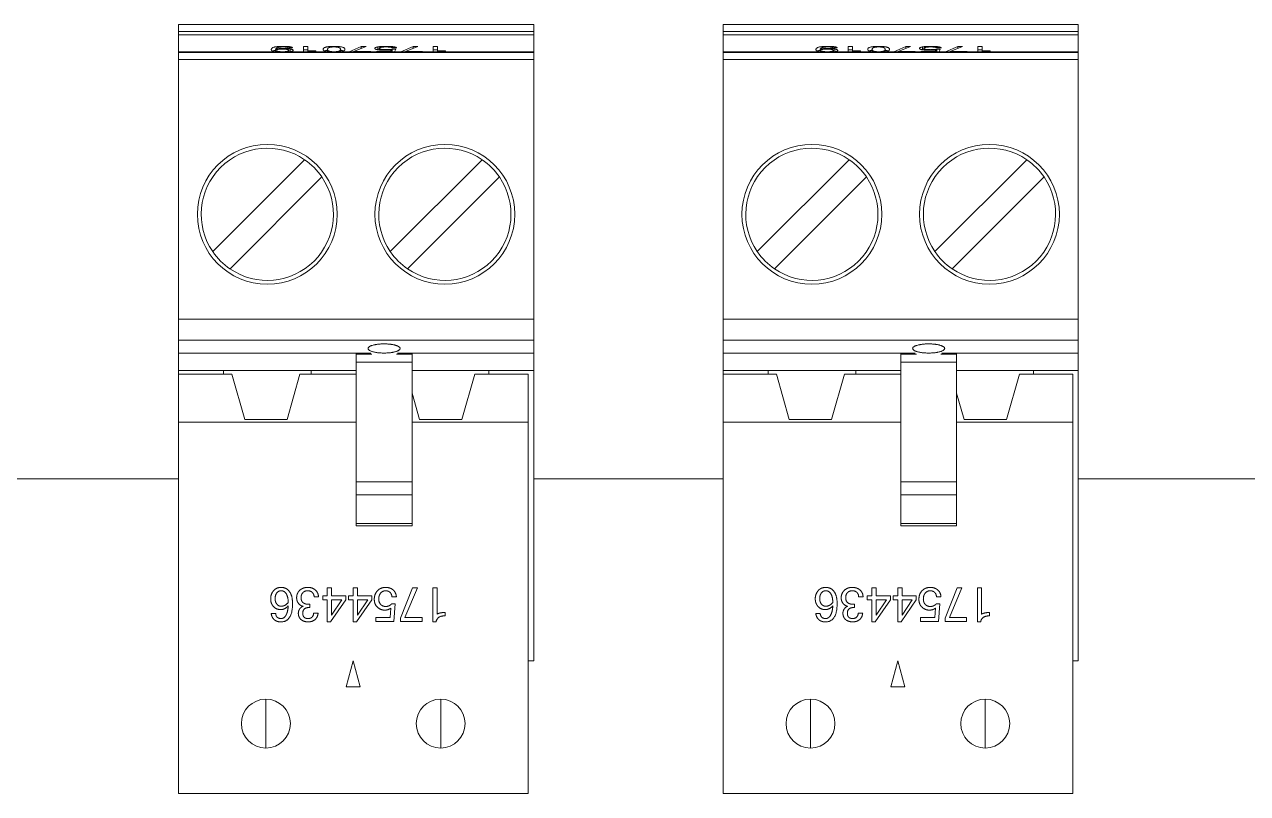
# Model space of a CAD drawing. Header units: millimetres. Extents: x -118 to 1430, y 370 to 641.
# Drawn here: x -5.61 to 29.37, y 544.57 to 566.57 of the extents above; entities that cross this region are included whole.
import ezdxf

# ---------------------------------------------------------------- set-up
doc = ezdxf.new("R2010")
doc.units = ezdxf.units.MM
doc.layers.add('TANGENT EDGES', color=7, linetype='Continuous', lineweight=0)
doc.layers.add('VISIBLE', color=7, linetype='Continuous', lineweight=0)

msp = doc.modelspace()

# ---------------------------------------------------------------- linework, layer by layer
at = {"layer": 'TANGENT EDGES'}
for p, q in [((-1.208, 566.37), (8.952, 566.37)), ((14.37, 566.37), (24.53, 566.37)), ((-1.208, 565.766), (8.952, 565.766)), ((1.627, 565.804), (1.627, 565.79)), ((1.785, 565.944), (1.785, 565.927)), ((1.789, 565.883), (1.789, 565.866)), ((1.898, 565.8), (1.898, 565.79)), ((1.967, 565.934), (1.967, 565.903)), ((1.99, 565.868), (1.99, 565.79)), ((3.104, 565.805), (3.104, 565.79)), ((3.242, 565.944), (3.242, 565.927)), ((3.378, 565.805), (3.378, 565.79)), ((4.496, 565.927), (4.496, 565.846)), ((4.591, 565.859), (4.591, 565.835)), ((4.733, 565.944), (4.733, 565.927)), ((4.736, 565.849), (4.736, 565.831)), ((4.94, 565.932), (4.94, 565.898)), ((14.37, 565.766), (24.53, 565.766)), ((17.205, 565.804), (17.205, 565.79)), ((17.363, 565.944), (17.363, 565.927)), ((17.367, 565.883), (17.367, 565.866)), ((17.476, 565.8), (17.476, 565.79)), ((17.545, 565.934), (17.545, 565.903)), ((17.568, 565.868), (17.568, 565.79)), ((18.682, 565.805), (18.682, 565.79)), ((18.82, 565.944), (18.82, 565.927)), ((18.956, 565.805), (18.956, 565.79)), ((20.074, 565.927), (20.074, 565.846)), ((20.169, 565.859), (20.169, 565.835)), ((20.311, 565.944), (20.311, 565.927)), ((20.314, 565.849), (20.314, 565.831)), ((20.518, 565.932), (20.518, 565.898)), ((8.952, 565.566), (-1.208, 565.566)), ((24.53, 565.566), (14.37, 565.566)), ((-1.208, 558.14), (8.952, 558.14)), ((14.37, 558.14), (24.53, 558.14)), ((3.872, 557.138), (4.32, 557.138)), ((5.025, 557.138), (5.472, 557.138)), ((19.45, 557.138), (19.898, 557.138)), ((20.602, 557.138), (21.05, 557.138)), ((3.872, 553.115), (5.472, 553.115)), ((19.45, 553.115), (21.05, 553.115)), ((3.872, 552.294), (5.472, 552.294)), ((19.45, 552.294), (21.05, 552.294)), ((1.292, 547.27), (1.292, 545.87)), ((6.292, 545.87), (6.292, 547.27)), ((16.87, 547.27), (16.87, 545.87)), ((21.87, 545.87), (21.87, 547.27))]:
    msp.add_line(p, q, dxfattribs=at)
for centre, start, end in [((1.292, 546.57), 90, 270), ((1.292, 546.57), 270, 90), ((6.292, 546.57), 90, 270), ((6.292, 546.57), 270, 90), ((16.87, 546.57), 90, 270), ((16.87, 546.57), 270, 90), ((21.87, 546.57), 90, 270), ((21.87, 546.57), 270, 90)]:
    msp.add_arc(centre, 0.7, start, end, dxfattribs=at)
at = {"layer": 'VISIBLE'}
for p, q in [((-1.208, 566.37), (-1.208, 566.57)), ((-1.208, 566.57), (8.952, 566.57)), ((8.952, 566.37), (8.952, 566.57)), ((14.37, 566.37), (14.37, 566.57)), ((14.37, 566.57), (24.53, 566.57)), ((24.53, 566.37), (24.53, 566.57)), ((-1.208, 566.27), (-1.208, 566.37)), ((-1.208, 566.27), (-1.208, 565.79)), ((-1.208, 566.27), (8.952, 566.27)), ((8.952, 566.27), (8.952, 566.37)), ((8.952, 566.27), (8.952, 565.79)), ((14.37, 566.27), (14.37, 566.37)), ((14.37, 566.27), (14.37, 565.79)), ((14.37, 566.27), (24.53, 566.27)), ((24.53, 566.27), (24.53, 566.37)), ((24.53, 566.27), (24.53, 565.79)), ((8.952, 565.79), (-1.208, 565.79)), ((-1.208, 565.766), (-1.208, 565.79)), ((-1.208, 565.766), (-1.208, 565.566)), ((1.547, 565.79), (1.533, 565.793)), ((1.57, 565.848), (1.57, 565.79)), ((1.572, 565.865), (1.572, 565.849)), ((2.057, 565.903), (1.93, 565.903)), ((1.946, 565.828), (1.946, 565.79)), ((2.371, 565.79), (2.371, 565.941)), ((2.371, 565.941), (2.493, 565.941)), ((2.493, 565.843), (2.371, 565.843)), ((2.493, 565.941), (2.493, 565.811)), ((2.493, 565.811), (2.493, 565.79)), ((2.723, 565.819), (2.723, 565.803)), ((3.058, 565.858), (3.058, 565.79)), ((3.425, 565.858), (3.425, 565.79)), ((3.672, 565.79), (4.02, 565.941)), ((3.672, 565.79), (3.672, 565.79)), ((4.157, 565.941), (3.801, 565.795)), ((3.801, 565.795), (3.801, 565.79)), ((3.801, 565.795), (4.29, 565.795)), ((4.02, 565.941), (4.02, 565.885)), ((4.02, 565.941), (4.157, 565.941)), ((4.29, 565.795), (4.29, 565.79)), ((4.453, 565.79), (4.453, 565.795)), ((4.453, 565.795), (4.86, 565.795)), ((4.535, 565.887), (4.535, 565.84)), ((4.86, 565.795), (4.881, 565.841)), ((4.86, 565.795), (4.86, 565.79)), ((4.881, 565.841), (4.881, 565.79)), ((4.909, 565.863), (4.909, 565.79)), ((4.909, 565.863), (5.005, 565.863)), ((5.04, 565.898), (4.913, 565.898)), ((5.005, 565.863), (4.972, 565.79)), ((5.156, 565.79), (5.503, 565.941)), ((5.156, 565.79), (5.156, 565.79)), ((5.64, 565.941), (5.284, 565.795)), ((5.284, 565.795), (5.773, 565.795)), ((5.284, 565.795), (5.284, 565.79)), ((5.503, 565.941), (5.503, 565.885)), ((5.503, 565.941), (5.64, 565.941)), ((5.773, 565.795), (5.773, 565.79)), ((6.079, 565.941), (6.202, 565.941)), ((6.079, 565.79), (6.079, 565.941)), ((6.202, 565.843), (6.079, 565.843)), ((6.202, 565.941), (6.202, 565.811)), ((6.202, 565.811), (6.202, 565.79)), ((6.431, 565.819), (6.431, 565.803)), ((8.952, 565.766), (8.952, 565.79)), ((8.952, 565.766), (8.952, 565.566)), ((24.53, 565.79), (14.37, 565.79)), ((14.37, 565.766), (14.37, 565.79)), ((14.37, 565.766), (14.37, 565.566)), ((17.125, 565.79), (17.111, 565.793)), ((17.148, 565.848), (17.148, 565.79)), ((17.15, 565.865), (17.15, 565.849)), ((17.635, 565.903), (17.508, 565.903)), ((17.524, 565.828), (17.524, 565.79)), ((17.949, 565.79), (17.949, 565.941)), ((17.949, 565.941), (18.071, 565.941)), ((18.071, 565.843), (17.949, 565.843)), ((18.071, 565.941), (18.071, 565.811)), ((18.071, 565.811), (18.071, 565.79)), ((18.301, 565.819), (18.301, 565.803)), ((18.636, 565.858), (18.636, 565.79)), ((19.003, 565.858), (19.003, 565.79)), ((19.25, 565.79), (19.597, 565.941)), ((19.25, 565.79), (19.25, 565.79)), ((19.735, 565.941), (19.379, 565.795)), ((19.379, 565.795), (19.379, 565.79)), ((19.379, 565.795), (19.868, 565.795)), ((19.597, 565.941), (19.597, 565.885)), ((19.597, 565.941), (19.735, 565.941)), ((19.868, 565.795), (19.868, 565.79)), ((20.031, 565.79), (20.031, 565.795)), ((20.031, 565.795), (20.438, 565.795)), ((20.113, 565.887), (20.113, 565.84)), ((20.438, 565.795), (20.459, 565.841)), ((20.438, 565.795), (20.438, 565.79)), ((20.459, 565.841), (20.459, 565.79)), ((20.487, 565.863), (20.487, 565.79)), ((20.487, 565.863), (20.583, 565.863)), ((20.618, 565.898), (20.491, 565.898)), ((20.583, 565.863), (20.55, 565.79)), ((20.734, 565.79), (21.081, 565.941)), ((20.734, 565.79), (20.734, 565.79)), ((21.218, 565.941), (20.862, 565.795)), ((20.862, 565.795), (21.351, 565.795)), ((20.862, 565.795), (20.862, 565.79)), ((21.081, 565.941), (21.081, 565.885)), ((21.081, 565.941), (21.218, 565.941)), ((21.351, 565.795), (21.351, 565.79)), ((21.657, 565.941), (21.78, 565.941)), ((21.657, 565.79), (21.657, 565.941)), ((21.78, 565.843), (21.657, 565.843)), ((21.78, 565.941), (21.78, 565.811)), ((21.78, 565.811), (21.78, 565.79)), ((22.009, 565.819), (22.009, 565.803)), ((24.53, 565.766), (24.53, 565.79)), ((24.53, 565.766), (24.53, 565.566)), ((-1.208, 565.566), (-1.208, 558.14)), ((8.952, 565.566), (8.952, 558.14)), ((14.37, 565.566), (14.37, 558.14)), ((24.53, 565.566), (24.53, 558.14)), ((2.399, 562.702), (-0.229, 560.073)), ((4.851, 560.073), (7.479, 562.702)), ((17.977, 562.702), (15.349, 560.073)), ((20.429, 560.073), (23.057, 562.702)), ((0.266, 559.578), (2.894, 562.207)), ((7.974, 562.207), (5.346, 559.578)), ((15.844, 559.578), (18.472, 562.207)), ((23.552, 562.207), (20.924, 559.578)), ((-1.208, 557.54), (-1.208, 558.14)), ((8.952, 557.54), (8.952, 558.14)), ((14.37, 557.54), (14.37, 558.14)), ((24.53, 557.54), (24.53, 558.14)), ((-1.208, 557.54), (-1.208, 557.17)), ((8.952, 557.54), (-1.208, 557.54)), ((8.952, 557.17), (8.952, 557.54)), ((14.37, 557.54), (14.37, 557.17)), ((24.53, 557.54), (14.37, 557.54)), ((24.53, 557.17), (24.53, 557.54)), ((4.291, 557.17), (-1.208, 557.17)), ((-1.208, 557.17), (-1.208, 556.67)), ((3.872, 557.17), (3.872, 557.138)), ((3.872, 556.913), (3.872, 557.138)), ((8.952, 557.17), (5.054, 557.17)), ((5.472, 557.17), (5.472, 557.138)), ((5.472, 556.913), (5.472, 557.138)), ((8.952, 556.67), (8.952, 557.17)), ((19.869, 557.17), (14.37, 557.17)), ((14.37, 557.17), (14.37, 556.67)), ((19.45, 557.17), (19.45, 557.138)), ((19.45, 556.913), (19.45, 557.138)), ((24.53, 557.17), (20.632, 557.17)), ((21.05, 557.17), (21.05, 557.138)), ((21.05, 556.913), (21.05, 557.138)), ((24.53, 556.67), (24.53, 557.17)), ((-1.208, 556.67), (-1.208, 556.57)), ((0.077, 556.67), (-1.208, 556.67)), ((0.077, 556.67), (2.587, 556.67)), ((0.077, 556.67), (0.077, 556.57)), ((3.872, 556.67), (2.587, 556.67)), ((2.587, 556.67), (2.587, 556.57)), ((3.872, 556.913), (3.872, 553.485)), ((3.872, 556.913), (5.472, 556.913)), ((5.472, 556.913), (5.472, 553.485)), ((5.472, 556.67), (7.667, 556.67)), ((7.667, 556.57), (7.667, 556.67)), ((8.952, 556.67), (7.667, 556.67)), ((8.952, 548.37), (8.952, 556.67)), ((14.37, 556.67), (14.37, 556.57)), ((15.655, 556.67), (14.37, 556.67)), ((15.655, 556.67), (18.165, 556.67)), ((15.655, 556.67), (15.655, 556.57)), ((19.45, 556.67), (18.165, 556.67)), ((18.165, 556.67), (18.165, 556.57)), ((19.45, 556.913), (19.45, 553.485)), ((19.45, 556.913), (21.05, 556.913)), ((21.05, 556.913), (21.05, 553.485)), ((21.05, 556.67), (23.245, 556.67)), ((23.245, 556.57), (23.245, 556.67)), ((24.53, 556.67), (23.245, 556.67)), ((24.53, 548.37), (24.53, 556.67)), ((0.317, 556.57), (-1.208, 556.57)), ((-1.208, 555.196), (-1.208, 556.57)), ((0.687, 555.27), (0.317, 556.57)), ((1.897, 555.27), (2.267, 556.57)), ((3.872, 556.57), (2.267, 556.57)), ((6.897, 555.27), (7.267, 556.57)), ((8.792, 556.57), (7.267, 556.57)), ((8.792, 555.196), (8.792, 556.57)), ((15.895, 556.57), (14.37, 556.57)), ((14.37, 555.196), (14.37, 556.57)), ((16.265, 555.27), (15.895, 556.57)), ((17.475, 555.27), (17.845, 556.57)), ((19.45, 556.57), (17.845, 556.57)), ((22.475, 555.27), (22.845, 556.57)), ((24.37, 556.57), (22.845, 556.57)), ((24.37, 555.196), (24.37, 556.57)), ((5.472, 556.025), (5.687, 555.27)), ((21.05, 556.025), (21.265, 555.27)), ((0.687, 555.27), (1.897, 555.27)), ((5.687, 555.27), (6.897, 555.27)), ((16.265, 555.27), (17.475, 555.27)), ((21.265, 555.27), (22.475, 555.27)), ((-1.208, 555.196), (3.872, 555.196)), ((-1.208, 553.57), (-1.208, 555.196)), ((5.472, 555.196), (8.792, 555.196)), ((8.792, 553.57), (8.792, 555.196)), ((14.37, 555.196), (19.45, 555.196)), ((14.37, 553.57), (14.37, 555.196)), ((21.05, 555.196), (24.37, 555.196)), ((24.37, 553.57), (24.37, 555.196)), ((-19.508, 553.57), (-1.208, 553.57)), ((-1.208, 544.57), (-1.208, 553.57)), ((3.872, 553.485), (3.872, 553.115)), ((3.872, 553.485), (5.472, 553.485)), ((5.472, 553.485), (5.472, 553.115)), ((8.792, 544.57), (8.792, 553.57)), ((8.952, 553.57), (14.37, 553.57)), ((14.37, 544.57), (14.37, 553.57)), ((19.45, 553.485), (19.45, 553.115)), ((19.45, 553.485), (21.05, 553.485)), ((21.05, 553.485), (21.05, 553.115)), ((24.37, 544.57), (24.37, 553.57)), ((24.53, 553.57), (29.948, 553.57)), ((3.872, 552.294), (3.872, 553.115)), ((5.472, 552.294), (5.472, 553.115)), ((19.45, 552.294), (19.45, 553.115)), ((21.05, 552.294), (21.05, 553.115)), ((3.872, 552.23), (3.872, 552.294)), ((3.872, 552.23), (5.472, 552.23)), ((5.472, 552.23), (5.472, 552.294)), ((19.45, 552.23), (19.45, 552.294)), ((19.45, 552.23), (21.05, 552.23)), ((21.05, 552.23), (21.05, 552.294)), ((3.047, 550.451), (3.17, 550.451)), ((3.047, 550.223), (3.047, 550.451)), ((3.17, 550.451), (3.17, 550.223)), ((3.789, 550.223), (3.789, 550.451)), ((3.789, 550.451), (3.912, 550.451)), ((3.912, 550.451), (3.912, 550.223)), ((5.141, 549.582), (5.488, 550.451)), ((5.626, 550.451), (5.27, 549.609)), ((5.488, 550.451), (5.626, 550.451)), ((6.065, 549.48), (6.065, 550.451)), ((6.065, 550.451), (6.187, 550.451)), ((6.187, 550.451), (6.187, 549.7)), ((18.625, 550.451), (18.748, 550.451)), ((18.625, 550.223), (18.625, 550.451)), ((18.748, 550.451), (18.748, 550.223)), ((19.367, 550.223), (19.367, 550.451)), ((19.367, 550.451), (19.49, 550.451)), ((19.49, 550.451), (19.49, 550.223)), ((20.719, 549.582), (21.066, 550.451)), ((21.204, 550.451), (20.848, 549.609)), ((21.066, 550.451), (21.204, 550.451)), ((21.643, 549.48), (21.643, 550.451)), ((21.643, 550.451), (21.765, 550.451)), ((21.765, 550.451), (21.765, 549.7)), ((2.506, 549.985), (2.553, 549.985)), ((2.553, 549.985), (2.553, 549.89)), ((2.797, 550.199), (2.671, 550.199)), ((2.918, 550.223), (3.047, 550.223)), ((2.918, 550.115), (2.918, 550.223)), ((3.047, 550.115), (2.918, 550.115)), ((3.047, 549.484), (3.047, 550.115)), ((3.578, 550.115), (3.143, 549.484)), ((3.17, 550.223), (3.578, 550.223)), ((3.17, 549.677), (3.463, 550.115)), ((3.17, 550.115), (3.17, 549.677)), ((3.463, 550.115), (3.17, 550.115)), ((3.578, 550.223), (3.578, 550.115)), ((3.66, 550.223), (3.789, 550.223)), ((3.66, 550.115), (3.66, 550.223)), ((3.789, 550.115), (3.66, 550.115)), ((3.789, 549.484), (3.789, 550.115)), ((4.319, 550.115), (3.885, 549.484)), ((3.912, 550.223), (4.319, 550.223)), ((3.912, 550.115), (3.912, 549.677)), ((3.912, 549.677), (4.205, 550.115)), ((4.205, 550.115), (3.912, 550.115)), ((4.319, 550.223), (4.319, 550.115)), ((4.894, 550), (4.991, 550)), ((5.025, 550.2), (4.898, 550.2)), ((4.991, 550), (4.95, 549.496)), ((18.084, 549.985), (18.131, 549.985)), ((18.131, 549.985), (18.131, 549.89)), ((18.375, 550.199), (18.248, 550.199)), ((18.496, 550.223), (18.625, 550.223)), ((18.496, 550.115), (18.496, 550.223)), ((18.625, 550.115), (18.496, 550.115)), ((18.625, 549.484), (18.625, 550.115)), ((19.156, 550.115), (18.721, 549.484)), ((18.748, 550.223), (19.156, 550.223)), ((18.748, 549.677), (19.041, 550.115)), ((18.748, 550.115), (18.748, 549.677)), ((19.041, 550.115), (18.748, 550.115)), ((19.156, 550.223), (19.156, 550.115)), ((19.238, 550.223), (19.367, 550.223)), ((19.238, 550.115), (19.238, 550.223)), ((19.367, 550.115), (19.238, 550.115)), ((19.367, 549.484), (19.367, 550.115)), ((19.897, 550.115), (19.463, 549.484)), ((19.49, 550.223), (19.897, 550.223)), ((19.49, 550.115), (19.49, 549.677)), ((19.49, 549.677), (19.783, 550.115)), ((19.783, 550.115), (19.49, 550.115)), ((19.897, 550.223), (19.897, 550.115)), ((20.472, 550), (20.569, 550)), ((20.603, 550.2), (20.476, 550.2)), ((20.569, 550), (20.528, 549.496)), ((1.445, 549.717), (1.571, 549.717)), ((2.553, 549.89), (2.526, 549.89)), ((2.659, 549.728), (2.785, 549.728)), ((4.845, 549.609), (4.866, 549.874)), ((6.417, 549.749), (6.417, 549.653)), ((17.023, 549.717), (17.149, 549.717)), ((18.131, 549.89), (18.103, 549.89)), ((18.237, 549.728), (18.363, 549.728)), ((20.423, 549.609), (20.444, 549.874)), ((21.995, 549.749), (21.995, 549.653)), ((3.143, 549.484), (3.047, 549.484)), ((3.885, 549.484), (3.789, 549.484)), ((4.439, 549.496), (4.439, 549.609)), ((4.439, 549.609), (4.845, 549.609)), ((4.95, 549.496), (4.439, 549.496)), ((5.141, 549.496), (5.141, 549.582)), ((5.759, 549.496), (5.141, 549.496)), ((5.27, 549.609), (5.759, 549.609)), ((5.759, 549.609), (5.759, 549.496)), ((6.159, 549.48), (6.065, 549.48)), ((18.721, 549.484), (18.625, 549.484)), ((19.463, 549.484), (19.367, 549.484)), ((20.017, 549.496), (20.017, 549.609)), ((20.017, 549.609), (20.423, 549.609)), ((20.528, 549.496), (20.017, 549.496)), ((20.719, 549.496), (20.719, 549.582)), ((21.337, 549.496), (20.719, 549.496)), ((20.848, 549.609), (21.337, 549.609)), ((21.337, 549.609), (21.337, 549.496)), ((21.737, 549.48), (21.643, 549.48)), ((3.592, 547.62), (3.792, 548.37)), ((3.993, 547.62), (3.792, 548.37)), ((8.792, 548.37), (8.952, 548.37)), ((19.169, 547.62), (19.37, 548.37)), ((19.571, 547.62), (19.37, 548.37)), ((24.37, 548.37), (24.53, 548.37)), ((3.592, 547.62), (3.993, 547.62)), ((19.169, 547.62), (19.571, 547.62)), ((8.792, 544.57), (-1.208, 544.57)), ((24.37, 544.57), (14.37, 544.57))]:
    msp.add_line(p, q, dxfattribs=at)
for centre, radius, start, end in [((1.332, 561.14), 2, 90, 270), ((1.332, 561.14), 1.891, 55.6635, 135), ((1.332, 561.14), 2, 270, 90), ((6.412, 561.14), 2, 90, 270), ((6.412, 561.14), 1.891, 55.6635, 135), ((6.412, 561.14), 2, 270, 90), ((16.91, 561.14), 2, 90, 270), ((16.91, 561.14), 1.891, 55.6635, 135), ((16.91, 561.14), 2, 270, 90), ((21.99, 561.14), 2, 90, 270), ((21.99, 561.14), 1.891, 55.6635, 135), ((21.99, 561.14), 2, 270, 90), ((1.332, 561.14), 1.891, 34.3365, 55.6635), ((6.412, 561.14), 1.891, 34.3365, 55.6635), ((16.91, 561.14), 1.891, 34.3365, 55.6635), ((21.99, 561.14), 1.891, 34.3365, 55.6635), ((1.332, 561.14), 1.891, 135, 214.3365), ((6.412, 561.14), 1.891, 135, 214.3365), ((16.91, 561.14), 1.891, 135, 214.3365), ((21.99, 561.14), 1.891, 135, 214.3365), ((1.332, 561.14), 1.891, 315, 34.3365), ((6.412, 561.14), 1.891, 315, 34.3365), ((16.91, 561.14), 1.891, 315, 34.3365), ((21.99, 561.14), 1.891, 315, 34.3365), ((1.332, 561.14), 1.891, 214.3365, 235.6635), ((1.332, 561.14), 1.891, 235.6635, 315), ((6.412, 561.14), 1.891, 214.3365, 235.6635), ((6.412, 561.14), 1.891, 235.6635, 315), ((16.91, 561.14), 1.891, 214.3365, 235.6635), ((16.91, 561.14), 1.891, 235.6635, 315), ((21.99, 561.14), 1.891, 214.3365, 235.6635), ((21.99, 561.14), 1.891, 235.6635, 315)]:
    msp.add_arc(centre, radius, start, end, dxfattribs=at)
for points in [[(1.447, 565.853), (1.447, 565.944), (1.785, 565.944)], [(1.533, 565.793), (1.447, 565.814), (1.447, 565.853)], [(1.489, 565.807), (1.519, 565.822), (1.57, 565.831)], [(1.768, 565.866), (1.666, 565.866), (1.57, 565.848)], [(1.57, 565.848), (1.573, 565.82), (1.627, 565.804)], [(1.636, 565.911), (1.582, 565.895), (1.572, 565.865)], [(1.572, 565.865), (1.666, 565.883), (1.789, 565.883)], [(1.627, 565.804), (1.668, 565.793), (1.731, 565.79)], [(1.778, 565.927), (1.69, 565.927), (1.636, 565.911)], [(1.897, 565.855), (1.849, 565.866), (1.768, 565.866)], [(1.93, 565.903), (1.915, 565.927), (1.778, 565.927)], [(1.785, 565.944), (1.892, 565.944), (1.967, 565.934)], [(1.789, 565.883), (1.908, 565.883), (1.99, 565.868)], [(1.813, 565.79), (1.864, 565.792), (1.898, 565.8)], [(1.946, 565.828), (1.946, 565.845), (1.897, 565.855)], [(1.898, 565.8), (1.946, 565.811), (1.946, 565.828)], [(1.967, 565.934), (2.041, 565.923), (2.057, 565.903)], [(1.99, 565.868), (2.073, 565.853), (2.073, 565.829)], [(2.073, 565.829), (2.073, 565.806), (1.996, 565.79)], [(2.493, 565.811), (2.567, 565.819), (2.723, 565.819)], [(2.723, 565.803), (2.578, 565.803), (2.513, 565.79)], [(2.931, 565.858), (2.931, 565.944), (3.242, 565.944)], [(3.024, 565.79), (2.931, 565.811), (2.931, 565.858)], [(2.968, 565.809), (3, 565.825), (3.058, 565.834)], [(3.104, 565.912), (3.058, 565.897), (3.058, 565.858)], [(3.058, 565.858), (3.058, 565.82), (3.104, 565.805)], [(3.242, 565.927), (3.151, 565.927), (3.104, 565.912)], [(3.104, 565.805), (3.14, 565.793), (3.201, 565.79)], [(3.242, 565.944), (3.552, 565.944), (3.552, 565.858)], [(3.378, 565.912), (3.332, 565.927), (3.242, 565.927)], [(3.282, 565.79), (3.343, 565.793), (3.378, 565.805)], [(3.425, 565.858), (3.425, 565.897), (3.378, 565.912)], [(3.378, 565.805), (3.425, 565.82), (3.425, 565.858)], [(3.425, 565.834), (3.483, 565.825), (3.515, 565.809)], [(3.552, 565.858), (3.552, 565.811), (3.459, 565.79)], [(4.407, 565.885), (4.407, 565.91), (4.496, 565.927)], [(4.496, 565.846), (4.407, 565.86), (4.407, 565.885)], [(4.496, 565.927), (4.585, 565.944), (4.733, 565.944)], [(4.704, 565.831), (4.584, 565.831), (4.496, 565.846)], [(4.59, 565.916), (4.535, 565.904), (4.535, 565.887)], [(4.535, 565.887), (4.535, 565.869), (4.591, 565.859)], [(4.733, 565.927), (4.645, 565.927), (4.59, 565.916)], [(4.591, 565.859), (4.646, 565.849), (4.736, 565.849)], [(4.881, 565.841), (4.81, 565.831), (4.704, 565.831)], [(4.733, 565.944), (4.854, 565.944), (4.94, 565.932)], [(4.853, 565.92), (4.803, 565.927), (4.733, 565.927)], [(4.736, 565.849), (4.838, 565.849), (4.909, 565.863)], [(4.913, 565.898), (4.902, 565.913), (4.853, 565.92)], [(4.94, 565.932), (5.026, 565.921), (5.04, 565.898)], [(6.202, 565.811), (6.276, 565.819), (6.431, 565.819)], [(6.431, 565.803), (6.286, 565.803), (6.221, 565.79)], [(17.025, 565.853), (17.025, 565.944), (17.363, 565.944)], [(17.111, 565.793), (17.025, 565.814), (17.025, 565.853)], [(17.067, 565.807), (17.097, 565.822), (17.148, 565.831)], [(17.346, 565.866), (17.244, 565.866), (17.148, 565.848)], [(17.148, 565.848), (17.151, 565.82), (17.205, 565.804)], [(17.214, 565.911), (17.16, 565.895), (17.15, 565.865)], [(17.15, 565.865), (17.244, 565.883), (17.367, 565.883)], [(17.205, 565.804), (17.246, 565.793), (17.309, 565.79)], [(17.356, 565.927), (17.268, 565.927), (17.214, 565.911)], [(17.475, 565.855), (17.427, 565.866), (17.346, 565.866)], [(17.508, 565.903), (17.493, 565.927), (17.356, 565.927)], [(17.363, 565.944), (17.47, 565.944), (17.545, 565.934)], [(17.367, 565.883), (17.486, 565.883), (17.568, 565.868)], [(17.391, 565.79), (17.442, 565.792), (17.476, 565.8)], [(17.524, 565.828), (17.524, 565.845), (17.475, 565.855)], [(17.476, 565.8), (17.524, 565.811), (17.524, 565.828)], [(17.545, 565.934), (17.619, 565.923), (17.635, 565.903)], [(17.568, 565.868), (17.651, 565.853), (17.651, 565.829)], [(17.651, 565.829), (17.651, 565.806), (17.574, 565.79)], [(18.071, 565.811), (18.145, 565.819), (18.301, 565.819)], [(18.301, 565.803), (18.156, 565.803), (18.091, 565.79)], [(18.509, 565.858), (18.509, 565.944), (18.82, 565.944)], [(18.602, 565.79), (18.509, 565.811), (18.509, 565.858)], [(18.546, 565.809), (18.578, 565.825), (18.636, 565.834)], [(18.682, 565.912), (18.636, 565.897), (18.636, 565.858)], [(18.636, 565.858), (18.636, 565.82), (18.682, 565.805)], [(18.82, 565.927), (18.729, 565.927), (18.682, 565.912)], [(18.682, 565.805), (18.718, 565.793), (18.779, 565.79)], [(18.82, 565.944), (19.13, 565.944), (19.13, 565.858)], [(18.956, 565.912), (18.91, 565.927), (18.82, 565.927)], [(18.86, 565.79), (18.921, 565.793), (18.956, 565.805)], [(19.003, 565.858), (19.003, 565.897), (18.956, 565.912)], [(18.956, 565.805), (19.003, 565.82), (19.003, 565.858)], [(19.003, 565.834), (19.061, 565.825), (19.093, 565.809)], [(19.13, 565.858), (19.13, 565.811), (19.037, 565.79)], [(19.985, 565.885), (19.985, 565.91), (20.074, 565.927)], [(20.074, 565.846), (19.985, 565.86), (19.985, 565.885)], [(20.074, 565.927), (20.163, 565.944), (20.311, 565.944)], [(20.282, 565.831), (20.162, 565.831), (20.074, 565.846)], [(20.168, 565.916), (20.113, 565.904), (20.113, 565.887)], [(20.113, 565.887), (20.113, 565.869), (20.169, 565.859)], [(20.311, 565.927), (20.222, 565.927), (20.168, 565.916)], [(20.169, 565.859), (20.224, 565.849), (20.314, 565.849)], [(20.459, 565.841), (20.388, 565.831), (20.282, 565.831)], [(20.311, 565.944), (20.432, 565.944), (20.518, 565.932)], [(20.43, 565.92), (20.381, 565.927), (20.311, 565.927)], [(20.314, 565.849), (20.416, 565.849), (20.487, 565.863)], [(20.491, 565.898), (20.48, 565.913), (20.43, 565.92)], [(20.518, 565.932), (20.604, 565.921), (20.618, 565.898)], [(21.78, 565.811), (21.854, 565.819), (22.009, 565.819)], [(22.009, 565.803), (21.864, 565.803), (21.799, 565.79)], [(1.429, 550.14), (1.429, 550.276), (1.511, 550.371)], [(1.511, 550.371), (1.592, 550.467), (1.728, 550.467)], [(1.73, 550.371), (1.651, 550.371), (1.603, 550.307)], [(1.728, 550.467), (1.882, 550.467), (1.968, 550.347)], [(1.875, 550.283), (1.821, 550.371), (1.73, 550.371)], [(1.968, 550.347), (2.054, 550.228), (2.054, 550.004)], [(2.172, 550.169), (2.172, 550.302), (2.262, 550.384)], [(2.262, 550.384), (2.353, 550.467), (2.487, 550.467)], [(2.487, 550.371), (2.401, 550.371), (2.35, 550.315)], [(2.487, 550.467), (2.622, 550.467), (2.706, 550.393)], [(2.623, 550.32), (2.575, 550.371), (2.487, 550.371)], [(2.706, 550.393), (2.791, 550.32), (2.797, 550.199)], [(4.393, 550.126), (4.393, 550.273), (4.482, 550.37)], [(4.482, 550.37), (4.571, 550.467), (4.718, 550.467)], [(4.718, 550.371), (4.63, 550.371), (4.575, 550.303)], [(4.718, 550.467), (4.839, 550.467), (4.925, 550.4)], [(4.838, 550.329), (4.788, 550.371), (4.718, 550.371)], [(4.898, 550.2), (4.888, 550.287), (4.838, 550.329)], [(4.925, 550.4), (5.011, 550.333), (5.025, 550.2)], [(17.007, 550.14), (17.007, 550.276), (17.089, 550.371)], [(17.089, 550.371), (17.17, 550.467), (17.306, 550.467)], [(17.308, 550.371), (17.229, 550.371), (17.181, 550.307)], [(17.306, 550.467), (17.46, 550.467), (17.546, 550.347)], [(17.453, 550.283), (17.399, 550.371), (17.308, 550.371)], [(17.546, 550.347), (17.632, 550.228), (17.632, 550.004)], [(17.749, 550.169), (17.749, 550.302), (17.84, 550.384)], [(17.84, 550.384), (17.931, 550.467), (18.065, 550.467)], [(18.065, 550.371), (17.979, 550.371), (17.928, 550.315)], [(18.065, 550.467), (18.2, 550.467), (18.284, 550.393)], [(18.201, 550.32), (18.153, 550.371), (18.065, 550.371)], [(18.284, 550.393), (18.369, 550.32), (18.375, 550.199)], [(19.971, 550.126), (19.971, 550.273), (20.06, 550.37)], [(20.06, 550.37), (20.149, 550.467), (20.296, 550.467)], [(20.296, 550.371), (20.208, 550.371), (20.153, 550.303)], [(20.296, 550.467), (20.417, 550.467), (20.503, 550.4)], [(20.416, 550.329), (20.366, 550.371), (20.296, 550.371)], [(20.476, 550.2), (20.466, 550.287), (20.416, 550.329)], [(20.503, 550.4), (20.589, 550.333), (20.603, 550.2)], [(1.511, 549.919), (1.429, 550.006), (1.429, 550.14)], [(1.603, 550.307), (1.556, 550.243), (1.556, 550.148)], [(1.556, 550.148), (1.556, 550.052), (1.604, 549.99)], [(1.604, 549.99), (1.653, 549.928), (1.734, 549.928)], [(2.054, 550.004), (2.054, 549.48), (1.717, 549.48)], [(1.734, 549.928), (1.835, 549.928), (1.931, 550.031)], [(1.931, 550.031), (1.929, 550.195), (1.875, 550.283)], [(2.219, 550.015), (2.172, 550.081), (2.172, 550.169)], [(2.354, 549.927), (2.266, 549.949), (2.219, 550.015)], [(2.35, 550.315), (2.299, 550.26), (2.299, 550.172)], [(2.299, 550.172), (2.299, 550.082), (2.352, 550.034)], [(2.352, 550.034), (2.405, 549.985), (2.506, 549.985)], [(2.671, 550.199), (2.671, 550.269), (2.623, 550.32)], [(4.481, 549.902), (4.393, 549.986), (4.393, 550.126)], [(4.575, 550.303), (4.52, 550.236), (4.52, 550.138)], [(4.52, 550.138), (4.52, 550.037), (4.576, 549.979)], [(4.576, 549.979), (4.632, 549.921), (4.721, 549.921)], [(4.721, 549.921), (4.823, 549.921), (4.894, 550)], [(17.089, 549.919), (17.007, 550.006), (17.007, 550.14)], [(17.181, 550.307), (17.134, 550.243), (17.134, 550.148)], [(17.134, 550.148), (17.134, 550.052), (17.182, 549.99)], [(17.182, 549.99), (17.231, 549.928), (17.312, 549.928)], [(17.632, 550.004), (17.632, 549.48), (17.295, 549.48)], [(17.312, 549.928), (17.413, 549.928), (17.509, 550.031)], [(17.509, 550.031), (17.507, 550.195), (17.453, 550.283)], [(17.797, 550.015), (17.749, 550.081), (17.749, 550.169)], [(17.932, 549.927), (17.844, 549.949), (17.797, 550.015)], [(17.928, 550.315), (17.877, 550.26), (17.877, 550.172)], [(17.877, 550.172), (17.877, 550.082), (17.93, 550.034)], [(17.93, 550.034), (17.983, 549.985), (18.084, 549.985)], [(18.248, 550.199), (18.248, 550.269), (18.201, 550.32)], [(20.059, 549.902), (19.971, 549.986), (19.971, 550.126)], [(20.153, 550.303), (20.098, 550.236), (20.098, 550.138)], [(20.098, 550.138), (20.098, 550.037), (20.154, 549.979)], [(20.154, 549.979), (20.21, 549.921), (20.299, 549.921)], [(20.299, 549.921), (20.401, 549.921), (20.472, 550)], [(1.536, 549.54), (1.461, 549.6), (1.445, 549.717)], [(1.714, 549.832), (1.593, 549.832), (1.511, 549.919)], [(1.571, 549.717), (1.588, 549.576), (1.724, 549.576)], [(1.93, 549.935), (1.836, 549.832), (1.714, 549.832)], [(1.724, 549.576), (1.812, 549.576), (1.866, 549.669)], [(1.866, 549.669), (1.921, 549.762), (1.93, 549.935)], [(2.22, 549.728), (2.22, 549.789), (2.253, 549.843)], [(2.296, 549.549), (2.22, 549.619), (2.22, 549.728)], [(2.253, 549.843), (2.286, 549.898), (2.354, 549.927)], [(2.526, 549.89), (2.347, 549.89), (2.347, 549.725)], [(2.347, 549.725), (2.347, 549.653), (2.386, 549.614)], [(2.496, 549.576), (2.642, 549.576), (2.659, 549.728)], [(2.785, 549.728), (2.772, 549.607), (2.693, 549.543)], [(4.689, 549.817), (4.57, 549.817), (4.481, 549.902)], [(4.866, 549.874), (4.796, 549.817), (4.689, 549.817)], [(6.417, 549.653), (6.192, 549.653), (6.159, 549.48)], [(6.187, 549.7), (6.261, 549.749), (6.417, 549.749)], [(17.113, 549.54), (17.039, 549.6), (17.023, 549.717)], [(17.291, 549.832), (17.171, 549.832), (17.089, 549.919)], [(17.149, 549.717), (17.165, 549.576), (17.302, 549.576)], [(17.508, 549.935), (17.414, 549.832), (17.291, 549.832)], [(17.302, 549.576), (17.39, 549.576), (17.444, 549.669)], [(17.444, 549.669), (17.498, 549.762), (17.508, 549.935)], [(17.798, 549.728), (17.798, 549.789), (17.831, 549.843)], [(17.873, 549.549), (17.798, 549.619), (17.798, 549.728)], [(17.831, 549.843), (17.864, 549.898), (17.932, 549.927)], [(18.103, 549.89), (17.925, 549.89), (17.925, 549.725)], [(17.925, 549.725), (17.925, 549.653), (17.964, 549.614)], [(18.074, 549.576), (18.22, 549.576), (18.237, 549.728)], [(18.363, 549.728), (18.35, 549.607), (18.271, 549.543)], [(20.267, 549.817), (20.148, 549.817), (20.059, 549.902)], [(20.444, 549.874), (20.373, 549.817), (20.267, 549.817)], [(21.995, 549.653), (21.77, 549.653), (21.737, 549.48)], [(21.765, 549.7), (21.839, 549.749), (21.995, 549.749)], [(1.717, 549.48), (1.61, 549.48), (1.536, 549.54)], [(2.499, 549.48), (2.371, 549.48), (2.296, 549.549)], [(2.386, 549.614), (2.425, 549.576), (2.496, 549.576)], [(2.693, 549.543), (2.614, 549.48), (2.499, 549.48)], [(17.295, 549.48), (17.188, 549.48), (17.113, 549.54)], [(18.077, 549.48), (17.949, 549.48), (17.873, 549.549)], [(17.964, 549.614), (18.003, 549.576), (18.074, 549.576)], [(18.271, 549.543), (18.192, 549.48), (18.077, 549.48)]]:
    msp.add_open_spline(points, degree=2, dxfattribs=at)
for points, knots in [([(4.218, 557.284), (4.216, 557.289), (4.215, 557.293), (4.215, 557.297), (4.214, 557.302), (4.214, 557.307), (4.216, 557.312), (4.217, 557.317), (4.22, 557.322), (4.223, 557.328), (4.227, 557.333), (4.232, 557.338), (4.237, 557.343)], [0.6597773, 0.6597773, 0.6597773, 0.6597773, 0.7028642, 0.7028642, 0.7028642, 0.7568669, 0.7568669, 0.7568669, 0.8111794, 0.8111794, 0.8111794, 0.8654371, 0.8654371, 0.8654371, 0.8654371]), ([(4.237, 557.343), (4.241, 557.346), (4.244, 557.348), (4.249, 557.351), (4.253, 557.354), (4.257, 557.357), (4.262, 557.36), (4.267, 557.363), (4.272, 557.366), (4.278, 557.368), (4.283, 557.371), (4.289, 557.374), (4.295, 557.376), (4.302, 557.379), (4.308, 557.381), (4.315, 557.384), (4.322, 557.386), (4.329, 557.389), (4.337, 557.391), (4.351, 557.395), (4.367, 557.4), (4.384, 557.404)], [0.8611269, 0.8611269, 0.8611269, 0.8611269, 0.8938324, 0.8938324, 0.8938324, 0.9265792, 0.9265792, 0.9265792, 0.959467, 0.959467, 0.959467, 0.9924119, 0.9924119, 0.9924119, 1.0253249, 1.0253249, 1.0253249, 1.0581198, 1.0581198, 1.0581198, 1.1235306, 1.1235306, 1.1235306, 1.1235306]), ([(4.384, 557.404), (4.394, 557.406), (4.405, 557.408), (4.416, 557.41), (4.426, 557.412), (4.437, 557.414), (4.449, 557.416), (4.46, 557.418), (4.472, 557.42), (4.483, 557.421), (4.495, 557.423), (4.507, 557.424), (4.52, 557.425), (4.532, 557.427), (4.544, 557.428), (4.557, 557.429), (4.569, 557.43), (4.582, 557.43), (4.595, 557.431), (4.608, 557.432), (4.621, 557.432), (4.634, 557.432), (4.647, 557.433), (4.66, 557.433), (4.672, 557.433)], [1.1221288, 1.1221288, 1.1221288, 1.1221288, 1.1611473, 1.1611473, 1.1611473, 1.2000646, 1.2000646, 1.2000646, 1.2390162, 1.2390162, 1.2390162, 1.2780027, 1.2780027, 1.2780027, 1.316905, 1.316905, 1.316905, 1.3558904, 1.3558904, 1.3558904, 1.394915, 1.394915, 1.394915, 1.4338398, 1.4338398, 1.4338398, 1.4338398]), ([(4.672, 557.433), (4.684, 557.433), (4.696, 557.433), (4.708, 557.432), (4.72, 557.432), (4.732, 557.432), (4.744, 557.431), (4.756, 557.431), (4.768, 557.43), (4.779, 557.429), (4.791, 557.428), (4.802, 557.428), (4.814, 557.426), (4.825, 557.425), (4.836, 557.424), (4.847, 557.423), (4.858, 557.422), (4.869, 557.42), (4.88, 557.419), (4.891, 557.417), (4.901, 557.415), (4.911, 557.414), (4.921, 557.412), (4.931, 557.41), (4.941, 557.408), (4.951, 557.406), (4.96, 557.404), (4.969, 557.402), (4.978, 557.399), (4.987, 557.397), (4.996, 557.395), (5.004, 557.392), (5.012, 557.39), (5.02, 557.387), (5.028, 557.385), (5.035, 557.382), (5.042, 557.379), (5.049, 557.376), (5.056, 557.373), (5.062, 557.371), (5.069, 557.368), (5.075, 557.365), (5.08, 557.362), (5.086, 557.358), (5.091, 557.355), (5.095, 557.352), (5.1, 557.349), (5.104, 557.346), (5.108, 557.343)], [1.4329539, 1.4329539, 1.4329539, 1.4329539, 1.4688088, 1.4688088, 1.4688088, 1.5047575, 1.5047575, 1.5047575, 1.5406875, 1.5406875, 1.5406875, 1.5764951, 1.5764951, 1.5764951, 1.6123262, 1.6123262, 1.6123262, 1.6481983, 1.6481983, 1.6481983, 1.6840015, 1.6840015, 1.6840015, 1.7198212, 1.7198212, 1.7198212, 1.7556962, 1.7556962, 1.7556962, 1.7915158, 1.7915158, 1.7915158, 1.827353, 1.827353, 1.827353, 1.8633412, 1.8633412, 1.8633412, 1.899371, 1.899371, 1.899371, 1.9353274, 1.9353274, 1.9353274, 1.9711343, 1.9711343, 1.9711343, 2.0070686, 2.0070686, 2.0070686, 2.0070686]), ([(5.108, 557.343), (5.113, 557.338), (5.118, 557.333), (5.122, 557.328), (5.125, 557.322), (5.128, 557.317), (5.129, 557.312), (5.132, 557.303), (5.131, 557.294), (5.127, 557.284)], [2.0048581, 2.0048581, 2.0048581, 2.0048581, 2.0591781, 2.0591781, 2.0591781, 2.1134097, 2.1134097, 2.1134097, 2.2105486, 2.2105486, 2.2105486, 2.2105486]), ([(19.796, 557.284), (19.794, 557.289), (19.793, 557.293), (19.793, 557.297), (19.792, 557.302), (19.792, 557.307), (19.794, 557.312), (19.795, 557.317), (19.798, 557.322), (19.801, 557.328), (19.805, 557.333), (19.81, 557.338), (19.815, 557.343)], [0.6597773, 0.6597773, 0.6597773, 0.6597773, 0.7028642, 0.7028642, 0.7028642, 0.7568669, 0.7568669, 0.7568669, 0.8111794, 0.8111794, 0.8111794, 0.8654371, 0.8654371, 0.8654371, 0.8654371]), ([(19.815, 557.343), (19.819, 557.346), (19.822, 557.348), (19.827, 557.351), (19.831, 557.354), (19.835, 557.357), (19.84, 557.36), (19.845, 557.363), (19.85, 557.366), (19.856, 557.368), (19.861, 557.371), (19.867, 557.374), (19.873, 557.376), (19.88, 557.379), (19.886, 557.381), (19.893, 557.384), (19.9, 557.386), (19.907, 557.389), (19.914, 557.391), (19.929, 557.395), (19.945, 557.4), (19.962, 557.404)], [0.8611269, 0.8611269, 0.8611269, 0.8611269, 0.8938324, 0.8938324, 0.8938324, 0.9265792, 0.9265792, 0.9265792, 0.959467, 0.959467, 0.959467, 0.9924119, 0.9924119, 0.9924119, 1.0253249, 1.0253249, 1.0253249, 1.0581198, 1.0581198, 1.0581198, 1.1235306, 1.1235306, 1.1235306, 1.1235306]), ([(19.962, 557.404), (19.972, 557.406), (19.983, 557.408), (19.994, 557.41), (20.004, 557.412), (20.015, 557.414), (20.027, 557.416), (20.038, 557.418), (20.05, 557.42), (20.061, 557.421), (20.073, 557.423), (20.085, 557.424), (20.098, 557.425), (20.11, 557.427), (20.122, 557.428), (20.135, 557.429), (20.147, 557.43), (20.16, 557.43), (20.173, 557.431), (20.186, 557.432), (20.199, 557.432), (20.212, 557.432), (20.225, 557.433), (20.237, 557.433), (20.25, 557.433)], [1.1221288, 1.1221288, 1.1221288, 1.1221288, 1.1611473, 1.1611473, 1.1611473, 1.2000646, 1.2000646, 1.2000646, 1.2390162, 1.2390162, 1.2390162, 1.2780027, 1.2780027, 1.2780027, 1.316905, 1.316905, 1.316905, 1.3558904, 1.3558904, 1.3558904, 1.394915, 1.394915, 1.394915, 1.4338398, 1.4338398, 1.4338398, 1.4338398]), ([(20.25, 557.433), (20.262, 557.433), (20.274, 557.433), (20.286, 557.432), (20.298, 557.432), (20.31, 557.432), (20.322, 557.431), (20.334, 557.431), (20.346, 557.43), (20.357, 557.429), (20.369, 557.428), (20.38, 557.428), (20.392, 557.426), (20.403, 557.425), (20.414, 557.424), (20.425, 557.423), (20.436, 557.422), (20.447, 557.42), (20.458, 557.419), (20.469, 557.417), (20.479, 557.415), (20.489, 557.414), (20.499, 557.412), (20.509, 557.41), (20.519, 557.408), (20.529, 557.406), (20.538, 557.404), (20.547, 557.402), (20.556, 557.399), (20.565, 557.397), (20.573, 557.395), (20.582, 557.392), (20.59, 557.39), (20.598, 557.387), (20.606, 557.385), (20.613, 557.382), (20.62, 557.379), (20.627, 557.376), (20.634, 557.373), (20.64, 557.371), (20.647, 557.368), (20.653, 557.365), (20.658, 557.362), (20.663, 557.358), (20.669, 557.355), (20.673, 557.352), (20.678, 557.349), (20.682, 557.346), (20.686, 557.343)], [1.4329539, 1.4329539, 1.4329539, 1.4329539, 1.4688088, 1.4688088, 1.4688088, 1.5047575, 1.5047575, 1.5047575, 1.5406875, 1.5406875, 1.5406875, 1.5764951, 1.5764951, 1.5764951, 1.6123262, 1.6123262, 1.6123262, 1.6481983, 1.6481983, 1.6481983, 1.6840015, 1.6840015, 1.6840015, 1.7198212, 1.7198212, 1.7198212, 1.7556962, 1.7556962, 1.7556962, 1.7915158, 1.7915158, 1.7915158, 1.827353, 1.827353, 1.827353, 1.8633412, 1.8633412, 1.8633412, 1.899371, 1.899371, 1.899371, 1.9353274, 1.9353274, 1.9353274, 1.9711343, 1.9711343, 1.9711343, 2.0070686, 2.0070686, 2.0070686, 2.0070686]), ([(20.686, 557.343), (20.691, 557.338), (20.696, 557.333), (20.7, 557.328), (20.703, 557.322), (20.706, 557.317), (20.707, 557.312), (20.71, 557.303), (20.709, 557.294), (20.705, 557.284)], [2.0048581, 2.0048581, 2.0048581, 2.0048581, 2.0591781, 2.0591781, 2.0591781, 2.1134097, 2.1134097, 2.1134097, 2.2105486, 2.2105486, 2.2105486, 2.2105486]), ([(4.672, 557.17), (4.655, 557.17), (4.637, 557.171), (4.619, 557.171), (4.601, 557.172), (4.583, 557.173), (4.565, 557.174), (4.53, 557.176), (4.496, 557.18), (4.464, 557.185), (4.432, 557.189), (4.402, 557.195), (4.375, 557.202), (4.361, 557.205), (4.348, 557.209), (4.336, 557.212), (4.324, 557.216), (4.312, 557.22), (4.302, 557.224), (4.291, 557.229), (4.281, 557.233), (4.273, 557.237), (4.264, 557.242), (4.256, 557.247), (4.249, 557.251), (4.242, 557.256), (4.236, 557.261), (4.231, 557.266), (4.226, 557.271), (4.223, 557.276), (4.22, 557.281), (4.219, 557.282), (4.219, 557.283), (4.218, 557.284)], [0, 0, 0, 0, 0.054, 0.054, 0.054, 0.1081119, 0.1081119, 0.1081119, 0.2160335, 0.2160335, 0.2160335, 0.3239429, 0.3239429, 0.3239429, 0.3778641, 0.3778641, 0.3778641, 0.4319972, 0.4319972, 0.4319972, 0.4862463, 0.4862463, 0.4862463, 0.5402406, 0.5402406, 0.5402406, 0.5943776, 0.5943776, 0.5943776, 0.6487161, 0.6487161, 0.6487161, 0.6597773, 0.6597773, 0.6597773, 0.6597773]), ([(5.127, 557.284), (5.126, 557.283), (5.126, 557.282), (5.125, 557.281), (5.122, 557.276), (5.118, 557.271), (5.114, 557.266), (5.109, 557.261), (5.103, 557.256), (5.096, 557.251), (5.089, 557.247), (5.081, 557.242), (5.072, 557.237), (5.064, 557.233), (5.054, 557.229), (5.043, 557.224), (5.033, 557.22), (5.021, 557.216), (5.009, 557.212), (4.997, 557.209), (4.984, 557.205), (4.97, 557.202), (4.956, 557.198), (4.942, 557.195), (4.927, 557.192), (4.919, 557.191), (4.912, 557.19), (4.904, 557.188), (4.896, 557.187), (4.888, 557.186), (4.88, 557.185), (4.864, 557.182), (4.848, 557.18), (4.831, 557.178), (4.823, 557.177), (4.814, 557.177), (4.805, 557.176), (4.797, 557.175), (4.788, 557.174), (4.779, 557.174), (4.762, 557.173), (4.744, 557.172), (4.726, 557.171), (4.708, 557.171), (4.69, 557.17), (4.672, 557.17)], [2.2105486, 2.2105486, 2.2105486, 2.2105486, 2.2216247, 2.2216247, 2.2216247, 2.2759317, 2.2759317, 2.2759317, 2.3299268, 2.3299268, 2.3299268, 2.3840773, 2.3840773, 2.3840773, 2.4384124, 2.4384124, 2.4384124, 2.4925399, 2.4925399, 2.4925399, 2.5464815, 2.5464815, 2.5464815, 2.6005234, 2.6005234, 2.6005234, 2.6274693, 2.6274693, 2.6274693, 2.6544262, 2.6544262, 2.6544262, 2.70843, 2.70843, 2.70843, 2.7353823, 2.7353823, 2.7353823, 2.7623324, 2.7623324, 2.7623324, 2.816373, 2.816373, 2.816373, 2.8702953, 2.8702953, 2.8702953, 2.8702953]), ([(20.25, 557.17), (20.232, 557.17), (20.214, 557.171), (20.197, 557.171), (20.179, 557.172), (20.161, 557.173), (20.143, 557.174), (20.108, 557.176), (20.074, 557.18), (20.042, 557.185), (20.01, 557.189), (19.98, 557.195), (19.953, 557.202), (19.939, 557.205), (19.926, 557.209), (19.914, 557.212), (19.902, 557.216), (19.89, 557.22), (19.88, 557.224), (19.869, 557.229), (19.859, 557.233), (19.85, 557.237), (19.842, 557.242), (19.834, 557.247), (19.827, 557.251), (19.82, 557.256), (19.814, 557.261), (19.809, 557.266), (19.804, 557.271), (19.801, 557.276), (19.798, 557.281), (19.797, 557.282), (19.797, 557.283), (19.796, 557.284)], [0, 0, 0, 0, 0.054, 0.054, 0.054, 0.1081119, 0.1081119, 0.1081119, 0.2160335, 0.2160335, 0.2160335, 0.3239429, 0.3239429, 0.3239429, 0.3778641, 0.3778641, 0.3778641, 0.4319972, 0.4319972, 0.4319972, 0.4862463, 0.4862463, 0.4862463, 0.5402406, 0.5402406, 0.5402406, 0.5943776, 0.5943776, 0.5943776, 0.6487161, 0.6487161, 0.6487161, 0.6597773, 0.6597773, 0.6597773, 0.6597773]), ([(20.705, 557.284), (20.704, 557.283), (20.704, 557.282), (20.703, 557.281), (20.7, 557.276), (20.696, 557.271), (20.692, 557.266), (20.687, 557.261), (20.681, 557.256), (20.674, 557.251), (20.667, 557.247), (20.659, 557.242), (20.65, 557.237), (20.642, 557.233), (20.632, 557.229), (20.621, 557.224), (20.611, 557.22), (20.599, 557.216), (20.587, 557.212), (20.575, 557.209), (20.562, 557.205), (20.548, 557.202), (20.534, 557.198), (20.52, 557.195), (20.505, 557.192), (20.497, 557.191), (20.49, 557.19), (20.482, 557.188), (20.474, 557.187), (20.466, 557.186), (20.458, 557.185), (20.442, 557.182), (20.426, 557.18), (20.409, 557.178), (20.401, 557.177), (20.392, 557.177), (20.383, 557.176), (20.375, 557.175), (20.366, 557.174), (20.357, 557.174), (20.34, 557.173), (20.322, 557.172), (20.304, 557.171), (20.286, 557.171), (20.268, 557.17), (20.25, 557.17)], [2.2105486, 2.2105486, 2.2105486, 2.2105486, 2.2216247, 2.2216247, 2.2216247, 2.2759317, 2.2759317, 2.2759317, 2.3299268, 2.3299268, 2.3299268, 2.3840773, 2.3840773, 2.3840773, 2.4384124, 2.4384124, 2.4384124, 2.4925399, 2.4925399, 2.4925399, 2.5464815, 2.5464815, 2.5464815, 2.6005234, 2.6005234, 2.6005234, 2.6274693, 2.6274693, 2.6274693, 2.6544262, 2.6544262, 2.6544262, 2.70843, 2.70843, 2.70843, 2.7353823, 2.7353823, 2.7353823, 2.7623324, 2.7623324, 2.7623324, 2.816373, 2.816373, 2.816373, 2.8702953, 2.8702953, 2.8702953, 2.8702953])]:
    msp.add_open_spline(points, degree=3, knots=knots, dxfattribs=at)

doc.saveas('drawing.dxf')
